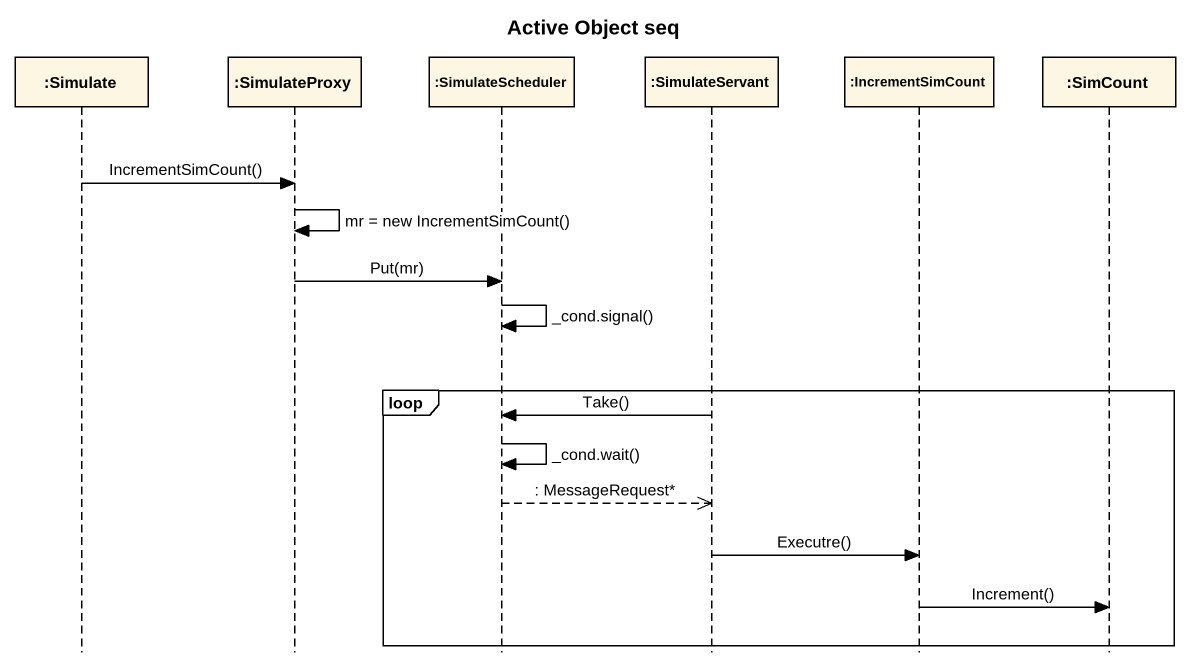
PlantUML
@startuml
title Active Object seq
hide footbox
participant ":Simulate" as Simulate
participant ":SimulateProxy" as SimulateProxy
participant ":SimulateScheduler" as SimulateScheduler
participant ":SimulateServant" as SimulateServant
participant ":IncrementSimCount" as IncrementSimCount
participant ":SimCount" as SimCount

Simulate -> SimulateProxy : IncrementSimCount()
SimulateProxy -> SimulateProxy : mr = new IncrementSimCount()
SimulateProxy -> SimulateScheduler : Put(mr)
SimulateScheduler -> SimulateScheduler : _cond.signal()
loop
  SimulateServant -> SimulateScheduler : Take()
  SimulateScheduler -> SimulateScheduler : _cond.wait()
  SimulateScheduler -->> SimulateServant : : MessageRequest*
  SimulateServant -> IncrementSimCount : Executre()
  IncrementSimCount -> SimCount : Increment()
end
@enduml
